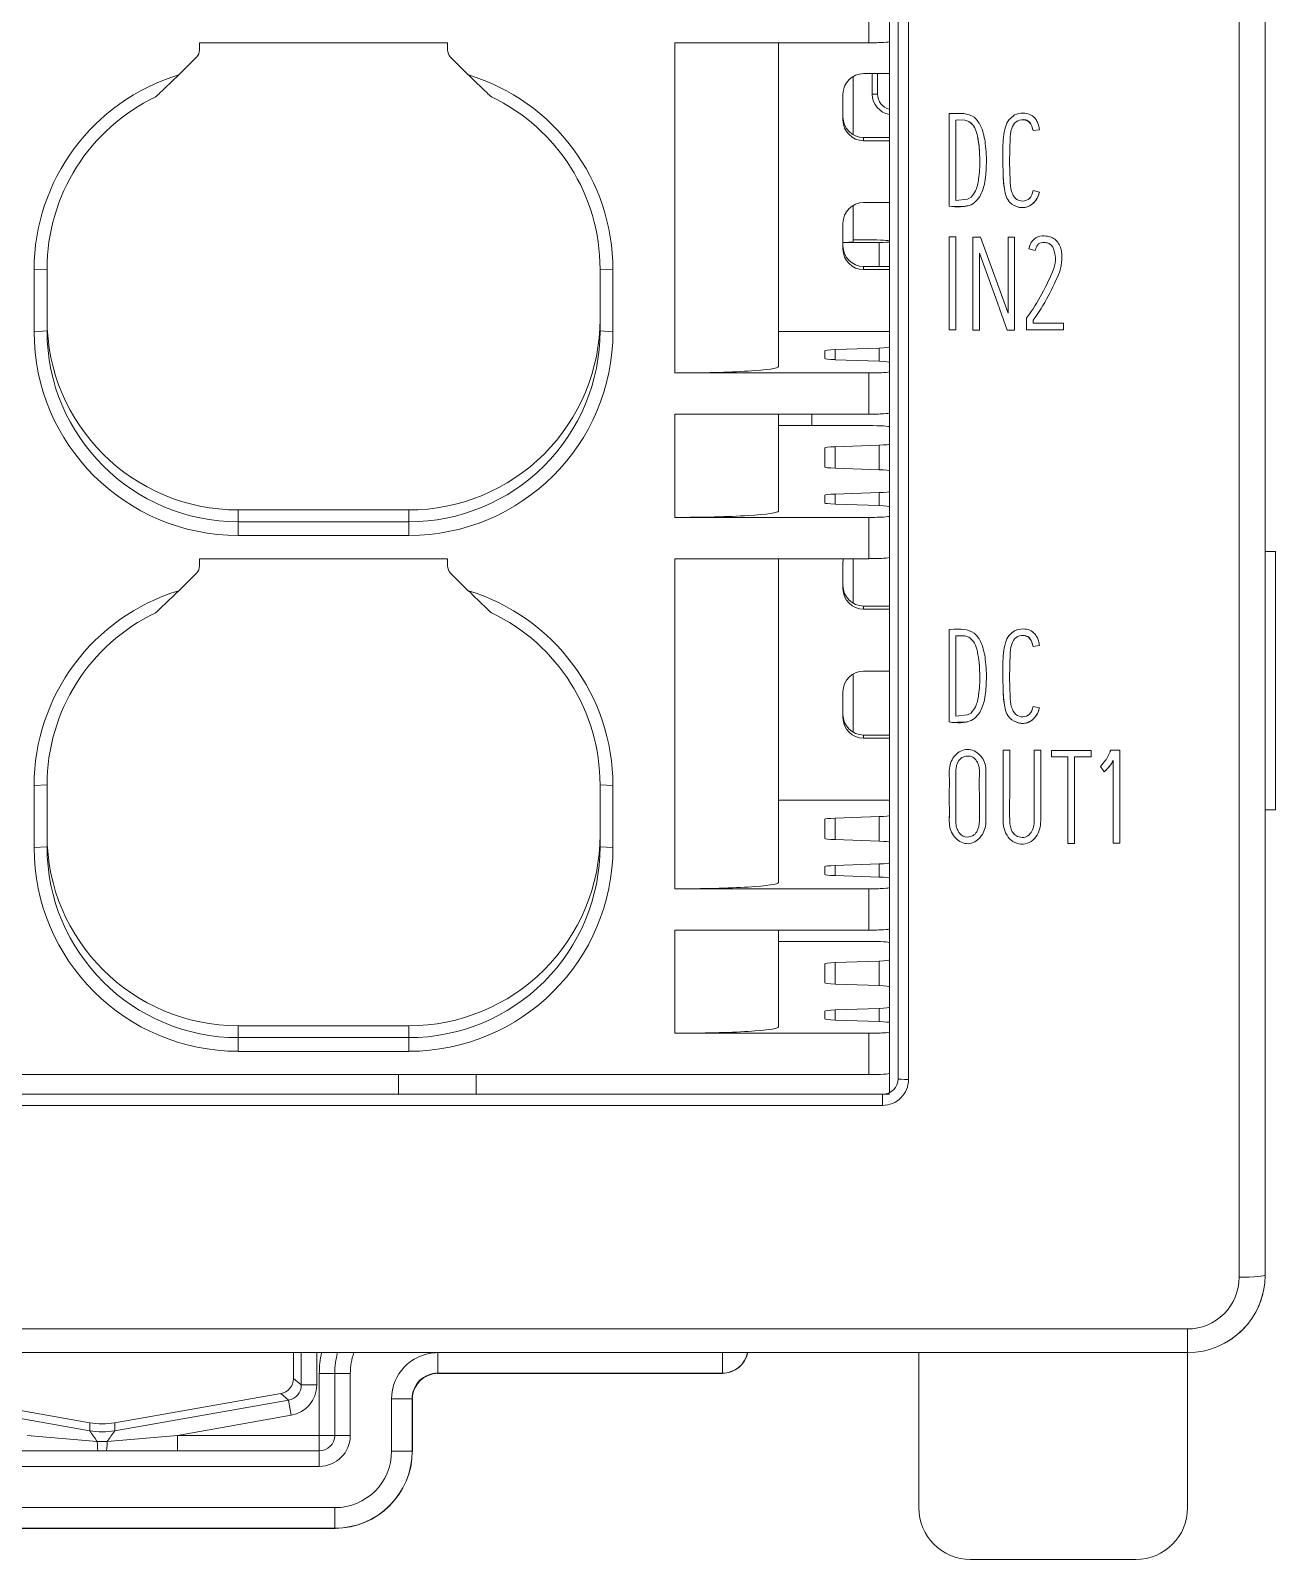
# Model space of a CAD drawing. Header units: millimetres. Extents: x 41350 to 54029, y 25852 to 34717.
# Drawn here: x 47115.51 to 47139.6, y 33660.17 to 33689.75 of the extents above; entities that cross this region are included whole.
import ezdxf

# ---------------------------------------------------------------- set-up
doc = ezdxf.new("R2010")
doc.units = ezdxf.units.MM
doc.set_wipeout_variables(frame=1)
doc.layers.add('SI-ORMAR-Oprema', color=30, linetype='Continuous', lineweight=5)

# ---------------------------------------------------------------- blocks, each defined once
blk = doc.blocks.new('sie_red1200')
at = {"layer": 'SI-ORMAR-Oprema'}
for p, q in [((79817.509, 29291.463), (79817.509, 29296.463)), ((79798.509, 29280.465), (79798.661, 29280.338)), ((79798.661, 29280.338), (79798.958, 29280.338)), ((79799.009, 29279.363), (79799.009, 29280.563)), ((79799.309, 29280.563), (79799.009, 29280.563)), ((79799.309, 29279.363), (79799.309, 29280.563)), ((79799.609, 29280.563), (79799.309, 29280.563)), ((79799.609, 29280.563), (79799.609, 29279.363)), ((79806.809, 29280.566), (79801.304, 29280.566)), ((79801.304, 29280.566), (79801.307, 29280.563)), ((79801.307, 29280.563), (79801.308, 29280.563)), ((79806.809, 29280.563), (79801.308, 29280.563)), ((79806.81, 29280.563), (79806.809, 29280.566)), ((79806.809, 29280.563), (79806.81, 29280.563)), ((79791.203, 29280.045), (79794.567, 29279.451)), ((79794.567, 29279.605), (79791.355, 29280.172)), ((79798.263, 29280.172), (79795.05, 29279.605)), ((79795.05, 29279.451), (79798.414, 29280.045)), ((79798.414, 29280.045), (79798.263, 29280.172)), ((79798.414, 29280.045), (79798.466, 29279.751)), ((79800.407, 29279.06), (79800.407, 29280.068)), ((79800.806, 29280.068), (79800.407, 29280.068)), ((79800.809, 29280.065), (79800.806, 29280.068)), ((79800.806, 29280.068), (79800.806, 29279.06)), ((79800.809, 29280.063), (79800.809, 29280.065)), ((79800.809, 29280.063), (79800.809, 29279.062)), ((79798.466, 29279.751), (79796.264, 29279.363)), ((79794.567, 29279.451), (79794.567, 29279.605)), ((79795.05, 29279.605), (79795.05, 29279.451)), ((79793.354, 29279.363), (79794.712, 29279.245)), ((79794.906, 29279.245), (79796.264, 29279.363)), ((79796.264, 29279.363), (79799.009, 29279.363)), ((79796.264, 29279.063), (79796.264, 29279.363)), ((79799.309, 29279.363), (79799.009, 29279.363)), ((79799.009, 29279.063), (79799.009, 29279.363)), ((79799.609, 29279.363), (79799.309, 29279.363)), ((79790.609, 29279.063), (79799.009, 29279.063)), ((79799.009, 29279.063), (79799.009, 29278.763)), ((79800.806, 29279.06), (79800.407, 29279.06)), ((79800.806, 29279.06), (79800.809, 29279.057)), ((79800.809, 29279.057), (79800.809, 29279.062)), ((79799.009, 29278.763), (79790.609, 29278.763)), ((79790.306, 29277.964), (79799.311, 29277.964)), ((79799.311, 29277.964), (79799.311, 29277.566)), ((79799.311, 29277.566), (79790.306, 29277.566)), ((79799.31, 29277.563), (79790.308, 29277.563)), ((79799.31, 29277.563), (79799.314, 29277.563)), ((79799.314, 29277.563), (79799.311, 29277.566)), ((79811.609, 29276.963), (79814.809, 29276.963))]:
    blk.add_line(p, q, dxfattribs=at)
for centre, radius, start, end in [((79798.367, 29280.335), 0.294, 279.3718, 0.6282), ((79801.299, 29280.072), 0.494, 89.4758, 180.5242), ((79807.53, 29288.366), 15.732, 214.5183, 215.4351), ((79794.809, 29280.841), 1.411, 260.15, 279.85), ((79781.909, 29288.491), 15.95, 324.5712, 325.4754), ((79794.809, 29285.365), 6.121, 269.092, 270.908), ((79799.009, 29279.363), 0.6, 270, 0), ((79799.009, 29279.363), 0.3, 270, 0), ((79799.309, 29279.063), 1.497, 270.0953, 359.9047), ((79811.609, 29277.963), 1, 180, 270), ((79814.809, 29277.963), 1, 270, 0)]:
    blk.add_arc(centre, radius, start, end, dxfattribs=at)
for centre, major_axis, ratio, start_param, end_param in [((79798.206, 29280.469), (-0.233, 0.195), 0.987397, 2.449699, 3.833486), ((79798.354, 29280.345), (-0.465, 0.391), 0.987397, 2.449699, 3.833486), ((79801.309, 29280.062), (0.355, -0.355), 0.996963, 2.359993, 3.923193), ((79794.809, 29280.995), (0, 1.411), 0.992317, 2.968374, 3.314811), ((79794.732, 29279.363), (0, -0.3), 0.075346, 5.116211, 6.283185), ((79794.885, 29279.363), (0, 0.3), 0.075346, 3.141593, 4.308567), ((79799.303, 29279.069), (-0.784, 0.784), 0.992433, 2.359993, 3.923193), ((79799.306, 29279.065), (-1.064, 1.064), 0.996963, 2.359993, 3.923193)]:
    blk.add_ellipse(centre, major_axis=major_axis, ratio=ratio, start_param=start_param, end_param=end_param, dxfattribs=at)
blk.add_wipeout([(79772.309, 29415.963), (79772.309, 29280.971), (79817.309, 29280.971), (79817.301, 29415.963)]).dxf.layer = 'SI-ORMAR-Oprema'
for p, q in [((79816.809, 29282.422), (79816.809, 29414.504)), ((79817.309, 29414.463), (79817.309, 29282.463)), ((79810.209, 29286.263), (79810.209, 29317.863)), ((79810.409, 29317.855), (79810.409, 29286.247)), ((79809.641, 29306.307), (79809.641, 29307.105)), ((79809.641, 29306.307), (79809.641, 29307.105)), ((79810.041, 29306.331), (79810.041, 29307.13)), ((79810.041, 29306.331), (79810.041, 29307.13)), ((79796.691, 29306.307), (79796.691, 29306.17)), ((79801.491, 29306.307), (79796.691, 29306.307)), ((79796.691, 29306.307), (79796.691, 29306.17)), ((79801.491, 29306.307), (79796.691, 29306.307)), ((79801.491, 29306.17), (79801.491, 29306.307)), ((79801.491, 29306.17), (79801.491, 29306.307)), ((79805.891, 29299.919), (79805.891, 29306.307)), ((79805.891, 29306.307), (79809.641, 29306.307)), ((79805.891, 29299.919), (79805.891, 29306.307)), ((79805.891, 29306.307), (79809.641, 29306.307)), ((79807.891, 29300.041), (79807.891, 29306.307)), ((79807.891, 29300.041), (79807.891, 29306.307)), ((79810.041, 29300.124), (79810.041, 29306.331)), ((79796.632, 29306.029), (79796.289, 29305.686)), ((79796.632, 29306.029), (79796.289, 29305.686)), ((79801.892, 29305.686), (79801.549, 29306.029)), ((79801.892, 29305.686), (79801.549, 29306.029)), ((79809.341, 29304.528), (79809.341, 29305.657)), ((79809.341, 29304.528), (79809.341, 29305.657)), ((79809.541, 29305.711), (79810.041, 29305.711)), ((79809.541, 29305.711), (79810.041, 29305.711)), ((79809.709, 29305.313), (79809.709, 29305.711)), ((79809.809, 29305.711), (79809.809, 29305.313)), ((79809.141, 29304.812), (79809.141, 29305.311)), ((79809.141, 29304.812), (79809.141, 29305.311)), ((79809.709, 29305.313), (79809.809, 29305.313)), ((79811.286, 29304.939), (79811.198, 29304.938)), ((79811.198, 29304.938), (79811.198, 29303.148)), ((79811.477, 29304.938), (79811.426, 29304.939)), ((79811.325, 29304.812), (79811.366, 29304.815)), ((79811.325, 29304.812), (79811.366, 29304.815)), ((79811.325, 29304.812), (79811.325, 29304.812)), ((79811.325, 29303.258), (79811.325, 29304.811)), ((79811.366, 29304.815), (79811.501, 29304.81)), ((79811.366, 29304.815), (79811.501, 29304.81)), ((79811.366, 29304.815), (79811.366, 29304.815)), ((79811.501, 29304.81), (79811.576, 29304.786)), ((79811.501, 29304.81), (79811.576, 29304.786)), ((79811.501, 29304.81), (79811.501, 29304.81)), ((79811.576, 29304.786), (79811.576, 29304.786)), ((79812.819, 29304.607), (79812.943, 29304.624)), ((79812.819, 29304.607), (79812.943, 29304.624)), ((79812.819, 29304.607), (79812.819, 29304.607)), ((79812.943, 29304.624), (79812.943, 29304.624)), ((79810.041, 29304.474), (79809.541, 29304.474)), ((79809.541, 29304.413), (79809.541, 29304.474)), ((79810.041, 29304.474), (79809.541, 29304.474)), ((79809.541, 29304.413), (79809.541, 29304.474)), ((79810.041, 29304.413), (79809.541, 29304.413)), ((79810.041, 29304.413), (79809.541, 29304.413)), ((79812.943, 29303.417), (79812.819, 29303.447)), ((79812.943, 29303.417), (79812.943, 29303.417)), ((79809.341, 29302.457), (79809.341, 29303.162)), ((79809.341, 29302.457), (79809.341, 29303.162)), ((79809.541, 29303.215), (79810.041, 29303.215)), ((79809.541, 29303.215), (79810.041, 29303.215)), ((79811.198, 29303.148), (79811.25, 29303.138)), ((79811.198, 29303.148), (79811.198, 29303.148)), ((79811.198, 29303.148), (79811.25, 29303.138)), ((79811.25, 29303.138), (79811.25, 29303.138)), ((79811.55, 29303.283), (79811.325, 29303.258)), ((79811.619, 29303.317), (79811.55, 29303.283)), ((79812.558, 29303.121), (79812.558, 29303.121)), ((79809.141, 29302.317), (79809.141, 29302.816)), ((79809.141, 29302.317), (79809.141, 29302.816)), ((79809.641, 29302.494), (79809.341, 29302.494)), ((79809.641, 29302.494), (79809.341, 29302.494)), ((79811.325, 29302.552), (79811.198, 29302.552)), ((79811.198, 29302.552), (79811.198, 29300.752)), ((79811.325, 29300.752), (79811.325, 29302.552)), ((79811.804, 29302.549), (79811.656, 29302.549)), ((79811.656, 29302.549), (79811.656, 29300.749)), ((79812.335, 29301.075), (79811.804, 29302.549)), ((79812.335, 29302.549), (79812.335, 29301.075)), ((79812.462, 29302.549), (79812.335, 29302.549)), ((79812.462, 29300.749), (79812.462, 29302.549)), ((79809.841, 29302.445), (79809.141, 29302.445)), ((79809.841, 29302.445), (79809.141, 29302.445)), ((79809.841, 29302.445), (79809.841, 29301.979)), ((79809.841, 29302.445), (79809.841, 29301.979)), ((79811.782, 29302.235), (79812.096, 29301.364)), ((79811.782, 29300.749), (79811.782, 29302.235)), ((79811.782, 29302.235), (79812.096, 29301.364)), ((79812.765, 29302.404), (79812.738, 29302.321)), ((79812.738, 29302.321), (79812.738, 29302.321)), ((79812.738, 29302.32), (79812.863, 29302.291)), ((79812.738, 29302.32), (79812.863, 29302.291)), ((79812.863, 29302.291), (79812.863, 29302.291)), ((79793.491, 29301.915), (79793.741, 29301.93)), ((79793.491, 29301.915), (79793.741, 29301.93)), ((79793.491, 29300.717), (79793.491, 29301.915)), ((79793.491, 29300.717), (79793.491, 29301.915)), ((79793.741, 29300.732), (79793.741, 29301.93)), ((79793.741, 29300.732), (79793.741, 29301.93)), ((79804.441, 29301.93), (79804.691, 29301.915)), ((79804.441, 29300.732), (79804.441, 29301.93)), ((79804.441, 29301.93), (79804.691, 29301.915)), ((79804.441, 29300.732), (79804.441, 29301.93)), ((79804.691, 29300.717), (79804.691, 29301.915)), ((79804.691, 29300.717), (79804.691, 29301.915)), ((79810.041, 29301.979), (79809.541, 29301.979)), ((79809.541, 29301.918), (79809.541, 29301.979)), ((79810.041, 29301.979), (79809.541, 29301.979)), ((79809.541, 29301.918), (79809.541, 29301.979)), ((79810.041, 29301.918), (79809.541, 29301.918)), ((79810.041, 29301.918), (79809.541, 29301.918)), ((79812.096, 29301.364), (79812.317, 29300.749)), ((79812.096, 29301.364), (79812.096, 29301.364)), ((79812.096, 29301.364), (79812.317, 29300.749)), ((79793.491, 29300.717), (79793.741, 29300.732)), ((79793.491, 29300.717), (79793.741, 29300.732)), ((79804.441, 29300.732), (79804.691, 29300.717)), ((79804.441, 29300.732), (79804.691, 29300.717)), ((79807.891, 29300.72), (79810.041, 29300.72)), ((79807.891, 29300.72), (79810.041, 29300.72)), ((79811.198, 29300.752), (79811.325, 29300.752)), ((79811.198, 29300.752), (79811.325, 29300.752)), ((79811.198, 29300.752), (79811.198, 29300.752)), ((79811.325, 29300.752), (79811.325, 29300.752)), ((79811.656, 29300.749), (79811.782, 29300.749)), ((79811.656, 29300.749), (79811.782, 29300.749)), ((79811.656, 29300.749), (79811.656, 29300.749)), ((79811.782, 29300.749), (79811.782, 29300.749)), ((79812.317, 29300.749), (79812.462, 29300.749)), ((79812.317, 29300.749), (79812.462, 29300.749)), ((79812.317, 29300.749), (79812.317, 29300.749)), ((79812.462, 29300.749), (79812.462, 29300.749)), ((79812.704, 29300.996), (79812.694, 29300.978)), ((79812.694, 29300.978), (79812.694, 29300.755)), ((79812.694, 29300.755), (79813.408, 29300.755)), ((79812.694, 29300.754), (79812.694, 29300.755)), ((79812.694, 29300.754), (79813.408, 29300.754)), ((79812.821, 29300.881), (79812.821, 29300.939)), ((79813.408, 29300.881), (79812.821, 29300.881)), ((79813.408, 29300.755), (79813.408, 29300.881)), ((79813.408, 29300.754), (79813.408, 29300.755)), ((79808.791, 29300.197), (79808.791, 29300.349)), ((79808.791, 29300.197), (79808.791, 29300.349)), ((79808.991, 29300.37), (79809.841, 29300.4)), ((79808.991, 29300.37), (79809.841, 29300.4)), ((79808.991, 29300.175), (79808.991, 29300.37)), ((79808.991, 29300.175), (79808.991, 29300.37)), ((79809.841, 29300.145), (79808.991, 29300.175)), ((79809.841, 29300.145), (79808.991, 29300.175)), ((79809.841, 29300.145), (79809.841, 29300.4)), ((79809.841, 29300.145), (79809.841, 29300.4)), ((79805.891, 29299.919), (79809.641, 29299.919)), ((79805.891, 29299.919), (79809.641, 29299.919)), ((79809.641, 29299.12), (79809.641, 29299.919)), ((79809.641, 29299.12), (79809.641, 29299.919)), ((79810.041, 29299.943), (79810.041, 29300.124)), ((79810.041, 29299.943), (79810.041, 29300.124)), ((79810.041, 29299.145), (79810.041, 29299.943)), ((79810.041, 29299.145), (79810.041, 29299.943)), ((79805.891, 29299.12), (79805.891, 29297.124)), ((79805.891, 29299.12), (79809.641, 29299.12)), ((79805.891, 29299.12), (79805.891, 29297.124)), ((79805.891, 29299.12), (79809.641, 29299.12)), ((79807.891, 29297.246), (79807.891, 29299.12)), ((79807.891, 29297.246), (79807.891, 29299.12)), ((79808.541, 29299.12), (79808.541, 29298.9)), ((79810.041, 29297.33), (79810.041, 29299.145)), ((79809.641, 29298.9), (79807.891, 29298.9)), ((79809.641, 29298.9), (79807.891, 29298.9)), ((79808.791, 29298.098), (79808.791, 29298.47)), ((79808.791, 29298.098), (79808.791, 29298.47)), ((79808.991, 29298.491), (79809.841, 29298.521)), ((79808.991, 29298.491), (79809.841, 29298.521)), ((79808.991, 29298.077), (79808.991, 29298.491)), ((79808.991, 29298.077), (79808.991, 29298.491)), ((79809.841, 29298.047), (79809.841, 29298.521)), ((79809.841, 29298.047), (79809.841, 29298.521)), ((79809.841, 29298.047), (79808.991, 29298.077)), ((79809.841, 29298.047), (79808.991, 29298.077)), ((79808.791, 29297.402), (79808.791, 29297.554)), ((79808.791, 29297.402), (79808.791, 29297.554)), ((79808.991, 29297.575), (79809.841, 29297.605)), ((79808.991, 29297.575), (79809.841, 29297.605)), ((79808.991, 29297.381), (79808.991, 29297.575)), ((79808.991, 29297.381), (79808.991, 29297.575)), ((79809.841, 29297.351), (79809.841, 29297.605)), ((79809.841, 29297.351), (79809.841, 29297.605)), ((79800.741, 29297.268), (79797.441, 29297.268)), ((79797.441, 29297.268), (79797.441, 29297.039)), ((79800.741, 29297.268), (79797.441, 29297.268)), ((79797.441, 29297.268), (79797.441, 29297.039)), ((79800.741, 29297.268), (79800.741, 29297.039)), ((79800.741, 29297.268), (79800.741, 29297.039)), ((79809.841, 29297.351), (79808.991, 29297.381)), ((79809.841, 29297.351), (79808.991, 29297.381)), ((79810.041, 29297.148), (79810.041, 29297.33)), ((79810.041, 29297.148), (79810.041, 29297.33)), ((79797.441, 29297.039), (79797.441, 29296.774)), ((79800.741, 29297.039), (79797.441, 29297.039)), ((79797.441, 29297.039), (79797.441, 29296.774)), ((79800.741, 29297.039), (79797.441, 29297.039)), ((79800.741, 29297.039), (79800.741, 29296.774)), ((79800.741, 29297.039), (79800.741, 29296.774)), ((79805.891, 29297.124), (79809.641, 29297.124)), ((79805.891, 29297.124), (79809.641, 29297.124)), ((79809.641, 29296.325), (79809.641, 29297.124)), ((79809.641, 29296.325), (79809.641, 29297.124)), ((79810.041, 29296.35), (79810.041, 29297.148)), ((79810.041, 29296.35), (79810.041, 29297.148)), ((79800.741, 29296.774), (79797.441, 29296.774)), ((79800.741, 29296.774), (79797.441, 29296.774)), ((79796.691, 29296.325), (79796.691, 29296.188)), ((79801.491, 29296.325), (79796.691, 29296.325)), ((79796.691, 29296.325), (79796.691, 29296.188)), ((79801.491, 29296.325), (79796.691, 29296.325)), ((79801.491, 29296.188), (79801.491, 29296.325)), ((79801.491, 29296.188), (79801.491, 29296.325)), ((79805.891, 29289.937), (79805.891, 29296.325)), ((79805.891, 29296.325), (79809.641, 29296.325)), ((79805.891, 29289.937), (79805.891, 29296.325)), ((79805.891, 29296.325), (79809.641, 29296.325)), ((79807.891, 29290.059), (79807.891, 29296.325)), ((79807.891, 29290.059), (79807.891, 29296.325)), ((79809.341, 29295.462), (79809.341, 29296.325)), ((79809.341, 29295.462), (79809.341, 29296.325)), ((79810.041, 29290.143), (79810.041, 29296.35)), ((79817.509, 29296.463), (79817.309, 29296.463)), ((79796.632, 29296.047), (79796.289, 29295.705)), ((79796.632, 29296.047), (79796.289, 29295.705)), ((79801.892, 29295.705), (79801.549, 29296.047)), ((79801.892, 29295.705), (79801.549, 29296.047)), ((79809.141, 29295.747), (79809.141, 29296.246)), ((79809.141, 29295.747), (79809.141, 29296.246)), ((79810.041, 29295.408), (79809.541, 29295.408)), ((79809.541, 29295.347), (79809.541, 29295.408)), ((79810.041, 29295.408), (79809.541, 29295.408)), ((79809.541, 29295.347), (79809.541, 29295.408)), ((79810.041, 29295.347), (79809.541, 29295.347)), ((79810.041, 29295.347), (79809.541, 29295.347)), ((79811.286, 29294.959), (79811.198, 29294.958)), ((79811.198, 29294.958), (79811.198, 29293.168)), ((79811.325, 29294.832), (79811.366, 29294.835)), ((79811.325, 29294.832), (79811.366, 29294.835)), ((79811.325, 29294.832), (79811.325, 29294.832)), ((79811.325, 29293.277), (79811.325, 29294.831)), ((79811.366, 29294.835), (79811.501, 29294.83)), ((79811.366, 29294.835), (79811.501, 29294.83)), ((79811.366, 29294.835), (79811.366, 29294.835)), ((79811.477, 29294.958), (79811.426, 29294.959)), ((79811.501, 29294.83), (79811.576, 29294.806)), ((79811.501, 29294.83), (79811.576, 29294.806)), ((79811.501, 29294.83), (79811.501, 29294.83)), ((79811.576, 29294.806), (79811.576, 29294.806)), ((79812.819, 29294.627), (79812.943, 29294.644)), ((79812.819, 29294.627), (79812.943, 29294.644)), ((79812.819, 29294.627), (79812.819, 29294.627)), ((79812.943, 29294.644), (79812.943, 29294.644)), ((79809.341, 29292.967), (79809.341, 29294.096)), ((79809.341, 29292.967), (79809.341, 29294.096)), ((79809.541, 29294.15), (79810.041, 29294.15)), ((79809.541, 29294.15), (79810.041, 29294.15)), ((79809.141, 29293.251), (79809.141, 29293.75)), ((79809.141, 29293.251), (79809.141, 29293.75)), ((79811.619, 29293.337), (79811.55, 29293.303)), ((79812.943, 29293.437), (79812.819, 29293.467)), ((79812.943, 29293.437), (79812.943, 29293.437)), ((79811.198, 29293.168), (79811.25, 29293.158)), ((79811.198, 29293.168), (79811.198, 29293.168)), ((79811.198, 29293.168), (79811.25, 29293.158)), ((79811.25, 29293.158), (79811.25, 29293.158)), ((79811.55, 29293.303), (79811.325, 29293.277)), ((79812.558, 29293.141), (79812.558, 29293.141)), ((79810.041, 29292.913), (79809.541, 29292.913)), ((79809.541, 29292.852), (79809.541, 29292.913)), ((79810.041, 29292.913), (79809.541, 29292.913)), ((79809.541, 29292.852), (79809.541, 29292.913)), ((79810.041, 29292.852), (79809.541, 29292.852)), ((79810.041, 29292.852), (79809.541, 29292.852)), ((79812.368, 29292.621), (79812.241, 29292.621)), ((79812.241, 29292.621), (79812.241, 29292.621)), ((79812.968, 29292.621), (79812.841, 29292.621)), ((79812.968, 29291.254), (79812.968, 29292.621)), ((79813.944, 29292.616), (79813.179, 29292.616)), ((79813.179, 29292.616), (79813.179, 29292.489)), ((79813.179, 29292.489), (79813.493, 29292.489)), ((79813.179, 29292.489), (79813.493, 29292.489)), ((79813.179, 29292.489), (79813.179, 29292.489)), ((79813.493, 29292.489), (79813.493, 29290.816)), ((79813.62, 29292.489), (79813.944, 29292.489)), ((79813.62, 29290.816), (79813.62, 29292.489)), ((79813.62, 29292.489), (79813.944, 29292.489)), ((79813.944, 29292.489), (79813.944, 29292.616)), ((79813.944, 29292.489), (79813.944, 29292.489)), ((79814.275, 29292.511), (79814.231, 29292.431)), ((79814.308, 29292.586), (79814.275, 29292.511)), ((79814.325, 29292.623), (79814.307, 29292.586)), ((79814.496, 29292.623), (79814.325, 29292.623)), ((79814.496, 29290.821), (79814.496, 29292.623)), ((79814.23, 29292.432), (79814.125, 29292.307)), ((79814.125, 29292.307), (79814.198, 29292.202)), ((79814.125, 29292.307), (79814.198, 29292.202)), ((79814.125, 29292.307), (79814.125, 29292.307)), ((79814.198, 29292.202), (79814.198, 29292.202)), ((79814.369, 29292.422), (79814.369, 29290.821)), ((79793.491, 29291.934), (79793.741, 29291.949)), ((79793.491, 29291.934), (79793.741, 29291.949)), ((79793.491, 29290.736), (79793.491, 29291.934)), ((79793.491, 29290.736), (79793.491, 29291.934)), ((79793.741, 29290.751), (79793.741, 29291.949)), ((79793.741, 29290.751), (79793.741, 29291.949)), ((79804.441, 29291.949), (79804.691, 29291.934)), ((79804.441, 29290.751), (79804.441, 29291.949)), ((79804.441, 29291.949), (79804.691, 29291.934)), ((79804.441, 29290.751), (79804.441, 29291.949)), ((79804.691, 29290.736), (79804.691, 29291.934)), ((79804.691, 29290.736), (79804.691, 29291.934)), ((79807.891, 29291.654), (79810.041, 29291.654)), ((79807.891, 29291.654), (79810.041, 29291.654)), ((79808.791, 29290.911), (79808.791, 29291.283)), ((79808.791, 29290.911), (79808.791, 29291.283)), ((79808.991, 29291.304), (79809.841, 29291.334)), ((79808.991, 29291.304), (79809.841, 29291.334)), ((79808.991, 29290.89), (79808.991, 29291.304)), ((79808.991, 29290.89), (79808.991, 29291.304)), ((79809.841, 29290.86), (79809.841, 29291.334)), ((79809.841, 29290.86), (79809.841, 29291.334)), ((79811.198, 29291.338), (79811.198, 29291.338)), ((79811.908, 29291.279), (79811.908, 29291.279)), ((79812.968, 29291.254), (79812.968, 29291.254)), ((79817.509, 29291.463), (79817.309, 29291.463)), ((79793.491, 29290.736), (79793.741, 29290.751)), ((79793.491, 29290.736), (79793.741, 29290.751)), ((79804.441, 29290.751), (79804.691, 29290.736)), ((79804.441, 29290.751), (79804.691, 29290.736)), ((79809.841, 29290.86), (79808.991, 29290.89)), ((79809.841, 29290.86), (79808.991, 29290.89)), ((79813.493, 29290.816), (79813.62, 29290.816)), ((79813.493, 29290.816), (79813.62, 29290.816)), ((79813.493, 29290.816), (79813.493, 29290.816)), ((79813.62, 29290.816), (79813.62, 29290.816)), ((79814.369, 29290.821), (79814.496, 29290.821)), ((79814.369, 29290.821), (79814.496, 29290.821)), ((79814.369, 29290.821), (79814.369, 29290.821)), ((79814.496, 29290.821), (79814.496, 29290.821)), ((79808.791, 29290.215), (79808.791, 29290.368)), ((79808.791, 29290.215), (79808.791, 29290.368)), ((79808.991, 29290.389), (79809.841, 29290.419)), ((79808.991, 29290.389), (79809.841, 29290.419)), ((79808.991, 29290.194), (79808.991, 29290.389)), ((79808.991, 29290.194), (79808.991, 29290.389)), ((79809.841, 29290.164), (79809.841, 29290.419)), ((79809.841, 29290.164), (79809.841, 29290.419)), ((79809.841, 29290.164), (79808.991, 29290.194)), ((79809.841, 29290.164), (79808.991, 29290.194)), ((79810.041, 29289.962), (79810.041, 29290.143)), ((79810.041, 29289.962), (79810.041, 29290.143)), ((79805.891, 29289.937), (79809.641, 29289.937)), ((79805.891, 29289.937), (79809.641, 29289.937)), ((79809.641, 29289.139), (79809.641, 29289.937)), ((79809.641, 29289.139), (79809.641, 29289.937)), ((79810.041, 29289.163), (79810.041, 29289.962)), ((79810.041, 29289.163), (79810.041, 29289.962)), ((79805.891, 29289.139), (79805.891, 29287.142)), ((79805.891, 29289.139), (79809.641, 29289.139)), ((79805.891, 29289.139), (79805.891, 29287.142)), ((79805.891, 29289.139), (79809.641, 29289.139)), ((79807.891, 29287.265), (79807.891, 29289.139)), ((79807.891, 29287.265), (79807.891, 29289.139)), ((79809.641, 29288.919), (79807.891, 29288.919)), ((79809.641, 29288.919), (79807.891, 29288.919)), ((79810.041, 29287.348), (79810.041, 29289.163)), ((79810.041, 29289.163), (79810.041, 29289.163)), ((79808.791, 29288.116), (79808.791, 29288.488)), ((79808.791, 29288.116), (79808.791, 29288.488)), ((79808.991, 29288.51), (79809.841, 29288.54)), ((79808.991, 29288.51), (79809.841, 29288.54)), ((79808.991, 29288.095), (79808.991, 29288.51)), ((79808.991, 29288.095), (79808.991, 29288.51)), ((79809.841, 29288.065), (79809.841, 29288.54)), ((79809.841, 29288.065), (79809.841, 29288.54)), ((79809.841, 29288.065), (79808.991, 29288.095)), ((79809.841, 29288.065), (79808.991, 29288.095)), ((79808.791, 29287.42), (79808.791, 29287.573)), ((79808.791, 29287.42), (79808.791, 29287.573)), ((79808.991, 29287.594), (79809.841, 29287.624)), ((79808.991, 29287.594), (79809.841, 29287.624)), ((79808.991, 29287.399), (79808.991, 29287.594)), ((79808.991, 29287.399), (79808.991, 29287.594)), ((79809.841, 29287.369), (79809.841, 29287.624)), ((79809.841, 29287.369), (79809.841, 29287.624)), ((79800.741, 29287.287), (79797.441, 29287.287)), ((79797.441, 29287.287), (79797.441, 29287.058)), ((79800.741, 29287.287), (79797.441, 29287.287)), ((79797.441, 29287.287), (79797.441, 29287.058)), ((79800.741, 29287.287), (79800.741, 29287.058)), ((79800.741, 29287.287), (79800.741, 29287.058)), ((79805.891, 29287.142), (79809.641, 29287.142)), ((79805.891, 29287.142), (79809.641, 29287.142)), ((79809.841, 29287.369), (79808.991, 29287.399)), ((79809.841, 29287.369), (79808.991, 29287.399)), ((79809.641, 29286.344), (79809.641, 29287.142)), ((79809.641, 29286.344), (79809.641, 29287.142)), ((79810.041, 29287.167), (79810.041, 29287.348)), ((79810.041, 29287.167), (79810.041, 29287.348)), ((79810.041, 29286.368), (79810.041, 29287.167)), ((79810.041, 29286.368), (79810.041, 29287.167)), ((79797.441, 29287.058), (79797.441, 29286.793)), ((79800.741, 29287.058), (79797.441, 29287.058)), ((79797.441, 29287.058), (79797.441, 29286.793)), ((79800.741, 29287.058), (79797.441, 29287.058)), ((79800.741, 29287.058), (79800.741, 29286.793)), ((79800.741, 29287.058), (79800.741, 29286.793)), ((79800.741, 29286.793), (79797.441, 29286.793)), ((79800.741, 29286.793), (79797.441, 29286.793)), ((79809.641, 29286.344), (79782.441, 29286.344)), ((79809.641, 29286.344), (79782.441, 29286.344)), ((79800.541, 29286.344), (79800.541, 29285.963)), ((79802.041, 29286.344), (79802.041, 29285.963)), ((79810.041, 29285.999), (79810.041, 29286.368)), ((79781.309, 29285.963), (79809.909, 29285.963)), ((79809.909, 29285.747), (79809.909, 29285.963)), ((79809.909, 29285.963), (79810.041, 29285.963)), ((79809.909, 29285.747), (79781.309, 29285.747)), ((79773.809, 29281.421), (79815.809, 29281.421)), ((79815.809, 29281.421), (79815.809, 29280.963)), ((79815.809, 29280.963), (79773.809, 29280.963)), ((79798.509, 29280.963), (79798.509, 29280.465)), ((79798.661, 29280.338), (79798.661, 29280.963)), ((79798.958, 29280.963), (79798.958, 29280.338)), ((79801.304, 29280.566), (79801.304, 29280.964)), ((79806.809, 29280.566), (79806.809, 29280.964)), ((79810.609, 29280.963), (79810.609, 29277.963)), ((79815.809, 29277.963), (79815.809, 29280.963))]:
    blk.add_line(p, q, dxfattribs=at)
for centre, radius, start, end in [((79866.634, 29232.213), 101.719, 133.75368, 134.03345), ((79866.634, 29232.213), 101.719, 133.75368, 134.03345), ((79731.548, 29232.213), 101.719, 45.96655, 46.24632), ((79731.548, 29232.213), 101.719, 45.96655, 46.24632), ((79794.484, 29306.839), 2.082, 310.7256, 314.0314), ((79794.484, 29306.839), 2.082, 310.7256, 314.0314), ((79803.697, 29306.839), 2.082, 225.9686, 229.2744), ((79803.697, 29306.839), 2.082, 225.9686, 229.2744), ((79810.109, 29305.313), 0.4, 180, 260.2122), ((79810.109, 29305.313), 0.3, 180, 256.8991), ((79811.356, 29303.313), 1.628, 87.5417, 92.4583), ((79812.625, 29304.552), 0.393, 89.673, 114.3604), ((79813.014, 29302.302), 0.269, 85.1106, 157.6742), ((79812.701, 29302.124), 0.55, 340.4022, 24.4625), ((79809.397, 29303.414), 4.096, 323.824, 338.9089), ((79809.283, 29303.47), 4.35, 324.4132, 338.872), ((79866.634, 29222.232), 101.719, 133.75368, 134.03345), ((79866.634, 29222.232), 101.719, 133.75368, 134.03345), ((79731.548, 29222.232), 101.719, 45.96655, 46.24632), ((79731.548, 29222.232), 101.719, 45.96655, 46.24632), ((79794.484, 29296.857), 2.082, 310.7256, 314.0314), ((79794.484, 29296.857), 2.082, 310.7256, 314.0314), ((79803.697, 29296.857), 2.082, 225.9686, 229.2744), ((79803.697, 29296.857), 2.082, 225.9686, 229.2744), ((79811.356, 29293.333), 1.628, 87.5417, 92.4583), ((79812.625, 29294.572), 0.393, 89.6733, 114.3602), ((79813.775, 29292.71), 0.661, 309.7508, 334.0786), ((79813.766, 29292.717), 0.671, 309.948, 333.8814), ((79811.55, 29291.13), 0.192, 218.6679, 270.533), ((79812.617, 29291.153), 0.225, 219.65, 244.4478), ((79809.909, 29286.263), 0.3, 270, 0), ((79809.909, 29286.247), 0.5, 270.0069, 0.0074), ((79815.809, 29282.463), 1.5, 270, 0), ((79815.808, 29282.421), 1, 270.0173, 0.0185), ((79815.809, 29282.463), 1.5, 334.0528, 345.646), ((79815.809, 29282.463), 1.5, 300.6998, 305.7744), ((79815.809, 29282.463), 1.5, 311.9096, 319.1703), ((79800.809, 29280.563), 1.8, 167.1604, 180), ((79800.809, 29280.563), 1.5, 164.534, 180), ((79800.809, 29280.563), 1.2, 160.5288, 180), ((79806.807, 29281.067), 0.501, 270.1662, 347.7846), ((79806.809, 29281.063), 0.5, 270.1003, 348.4701)]:
    blk.add_arc(centre, radius, start, end, dxfattribs=at)
for centre, major_axis, ratio, start_param, end_param in [((79796.491, 29306.17), (0.2, 0), 0.998135, 5.497787, 6.283185), ((79796.491, 29306.17), (0.2, 0), 0.998135, 5.497787, 6.283185), ((79801.691, 29306.17), (0.2, 0), 0.998135, 3.141593, 3.926991), ((79801.691, 29306.17), (0.2, 0), 0.998135, 3.141593, 3.926991), ((79809.641, 29306.331), (-0.4, 0), 0.061048, 1.570796, 3.141593), ((79809.641, 29306.331), (-0.4, 0), 0.061048, 1.570796, 3.141593), ((79797.441, 29301.915), (-3.95, 0), 0.998135, 5.008229, 6.283185), ((79797.441, 29301.915), (-3.95, 0), 0.998135, 5.008229, 6.283185), ((79800.741, 29301.915), (-3.95, 0), 0.998135, 3.141593, 4.416549), ((79800.741, 29301.915), (-3.95, 0), 0.998135, 3.141593, 4.416549), ((79809.541, 29305.311), (-0.4, 0), 0.998135, 4.712389, 6.283185), ((79809.541, 29305.311), (-0.4, 0), 0.998135, 4.712389, 6.283185), ((79797.441, 29301.93), (3.7, 0), 0.998135, 2.017456, 3.141593), ((79797.441, 29301.93), (3.7, 0), 0.998135, 2.017456, 3.141593), ((79800.741, 29301.93), (3.7, 0), 0.998135, 0, 1.124137), ((79800.741, 29301.93), (3.7, 0), 0.998135, 0, 1.124137), ((79809.541, 29304.873), (0.4, 0), 0.998135, 3.141593, 4.712389), ((79809.541, 29304.873), (0.4, 0), 0.998135, 3.141593, 4.712389), ((79809.541, 29304.812), (0.4, 0), 0.998135, 3.141593, 4.712389), ((79809.541, 29304.812), (0.4, 0), 0.998135, 3.141593, 4.712389), ((79809.541, 29302.816), (-0.4, 0), 0.998135, 4.712389, 6.283185), ((79809.541, 29302.816), (-0.4, 0), 0.998135, 4.712389, 6.283185), ((79809.641, 29302.469), (0.4, 0), 0.061048, 0, 1.570796), ((79809.641, 29302.469), (0.4, 0), 0.061048, 0, 1.570796), ((79809.141, 29302.457), (-0.2, 0), 0.061048, 1.570796, 3.141593), ((79809.141, 29302.457), (-0.2, 0), 0.061048, 1.570796, 3.141593), ((79809.541, 29302.378), (0.4, 0), 0.998135, 3.141593, 4.712389), ((79809.541, 29302.378), (0.4, 0), 0.998135, 3.141593, 4.712389), ((79809.541, 29302.317), (0.4, 0), 0.998135, 3.141593, 4.712389), ((79809.541, 29302.317), (0.4, 0), 0.998135, 3.141593, 4.712389), ((79809.841, 29302.457), (0.2, 0), 0.061048, 4.712389, 6.283185), ((79809.841, 29302.457), (0.2, 0), 0.061048, 4.712389, 6.283185), ((79797.441, 29300.717), (3.95, 0), 0.998135, 3.141593, 4.712389), ((79797.441, 29300.717), (3.95, 0), 0.998135, 3.141593, 4.712389), ((79797.441, 29300.961), (3.7, 0), 0.998135, 3.141593, 4.712389), ((79797.441, 29300.961), (3.7, 0), 0.998135, 3.141593, 4.712389), ((79797.441, 29300.732), (-3.7, 0), 0.998135, 0, 1.570796), ((79797.441, 29300.732), (-3.7, 0), 0.998135, 0, 1.570796), ((79800.741, 29300.961), (-3.7, 0), 0.998135, 1.570796, 3.141593), ((79800.741, 29300.961), (-3.7, 0), 0.998135, 1.570796, 3.141593), ((79800.741, 29300.732), (-3.7, 0), 0.998135, 1.570796, 3.141593), ((79800.741, 29300.732), (-3.7, 0), 0.998135, 1.570796, 3.141593), ((79800.741, 29300.717), (3.95, 0), 0.998135, 4.712389, 6.283185), ((79800.741, 29300.717), (3.95, 0), 0.998135, 4.712389, 6.283185), ((79809.641, 29300.421), (-0.4, 0), 0.061048, 2.094395, 3.141593), ((79809.641, 29300.421), (-0.4, 0), 0.061048, 2.094395, 3.141593), ((79809.191, 29300.349), (-0.4, 0), 0.061048, 5.235988, 6.283185), ((79809.191, 29300.349), (-0.4, 0), 0.061048, 5.235988, 6.283185), ((79809.191, 29300.197), (0.4, 0), 0.061048, 3.141593, 4.18879), ((79809.191, 29300.197), (0.4, 0), 0.061048, 3.141593, 4.18879), ((79809.641, 29300.124), (0.4, 0), 0.061048, 0, 1.047198), ((79809.641, 29300.124), (0.4, 0), 0.061048, 0, 1.047198), ((79805.891, 29300.041), (-2, 0), 0.061048, 1.570796, 3.141593), ((79805.891, 29300.041), (-2, 0), 0.061048, 1.570796, 3.141593), ((79809.641, 29299.943), (-0.4, 0), 0.061048, 1.570796, 3.141593), ((79809.641, 29299.943), (-0.4, 0), 0.061048, 1.570796, 3.141593), ((79809.641, 29299.145), (-0.4, 0), 0.061048, 1.570796, 3.141593), ((79809.641, 29299.145), (-0.4, 0), 0.061048, 1.570796, 3.141593), ((79809.641, 29298.876), (0.4, 0), 0.061048, 0, 1.570796), ((79809.641, 29298.876), (0.4, 0), 0.061048, 0, 1.570796), ((79809.191, 29298.47), (-0.4, 0), 0.061048, 5.235988, 6.283185), ((79809.191, 29298.47), (-0.4, 0), 0.061048, 5.235988, 6.283185), ((79809.641, 29298.542), (-0.4, 0), 0.061048, 2.094395, 3.141593), ((79809.641, 29298.542), (-0.4, 0), 0.061048, 2.094395, 3.141593), ((79809.191, 29298.098), (0.4, 0), 0.061048, 3.141593, 4.18879), ((79809.191, 29298.098), (0.4, 0), 0.061048, 3.141593, 4.18879), ((79809.641, 29298.025), (0.4, 0), 0.061048, 0, 1.047198), ((79809.641, 29298.025), (0.4, 0), 0.061048, 0, 1.047198), ((79809.191, 29297.554), (-0.4, 0), 0.061048, 5.235988, 6.283185), ((79809.191, 29297.554), (-0.4, 0), 0.061048, 5.235988, 6.283185), ((79809.641, 29297.626), (-0.4, 0), 0.061048, 2.094395, 3.141593), ((79809.641, 29297.626), (-0.4, 0), 0.061048, 2.094395, 3.141593), ((79805.891, 29297.246), (-2, 0), 0.061048, 1.570796, 3.141593), ((79805.891, 29297.246), (-2, 0), 0.061048, 1.570796, 3.141593), ((79809.191, 29297.402), (0.4, 0), 0.061048, 3.141593, 4.18879), ((79809.191, 29297.402), (0.4, 0), 0.061048, 3.141593, 4.18879), ((79809.641, 29297.33), (0.4, 0), 0.061048, 0, 1.047198), ((79809.641, 29297.33), (0.4, 0), 0.061048, 0, 1.047198), ((79809.641, 29297.148), (-0.4, 0), 0.061048, 1.570796, 3.141593), ((79809.641, 29297.148), (-0.4, 0), 0.061048, 1.570796, 3.141593), ((79809.541, 29296.246), (-0.4, 0), 0.998135, 6.082385, 6.283185), ((79809.541, 29296.246), (-0.4, 0), 0.998135, 6.082385, 6.283185), ((79809.641, 29296.35), (-0.4, 0), 0.061048, 1.570796, 3.141593), ((79809.641, 29296.35), (-0.4, 0), 0.061048, 1.570796, 3.141593), ((79796.491, 29296.188), (0.2, 0), 0.998135, 5.497787, 6.283185), ((79796.491, 29296.188), (0.2, 0), 0.998135, 5.497787, 6.283185), ((79801.691, 29296.188), (0.2, 0), 0.998135, 3.141593, 3.926991), ((79801.691, 29296.188), (0.2, 0), 0.998135, 3.141593, 3.926991), ((79797.441, 29291.934), (-3.95, 0), 0.998135, 5.008229, 6.283185), ((79797.441, 29291.934), (-3.95, 0), 0.998135, 5.008229, 6.283185), ((79800.741, 29291.934), (-3.95, 0), 0.998135, 3.141593, 4.416549), ((79800.741, 29291.934), (-3.95, 0), 0.998135, 3.141593, 4.416549), ((79809.541, 29295.808), (0.4, 0), 0.998135, 3.141593, 4.712389), ((79809.541, 29295.808), (0.4, 0), 0.998135, 3.141593, 4.712389), ((79809.541, 29295.747), (0.4, 0), 0.998135, 3.141593, 4.712389), ((79809.541, 29295.747), (0.4, 0), 0.998135, 3.141593, 4.712389), ((79797.441, 29291.949), (3.7, 0), 0.998135, 2.017456, 3.141593), ((79797.441, 29291.949), (3.7, 0), 0.998135, 2.017456, 3.141593), ((79800.741, 29291.949), (3.7, 0), 0.998135, 0, 1.124137), ((79800.741, 29291.949), (3.7, 0), 0.998135, 0, 1.124137), ((79809.541, 29293.75), (-0.4, 0), 0.998135, 4.712389, 6.283185), ((79809.541, 29293.75), (-0.4, 0), 0.998135, 4.712389, 6.283185), ((79809.541, 29293.312), (0.4, 0), 0.998135, 3.141593, 4.712389), ((79809.541, 29293.312), (0.4, 0), 0.998135, 3.141593, 4.712389), ((79809.541, 29293.251), (0.4, 0), 0.998135, 3.141593, 4.712389), ((79809.541, 29293.251), (0.4, 0), 0.998135, 3.141593, 4.712389), ((79808.091, 29291.653), (-0.2, 0), 0.061048, 6.155368, 6.283185), ((79808.091, 29291.653), (-0.2, 0), 0.061048, 6.155368, 6.283185), ((79809.191, 29291.283), (-0.4, 0), 0.061048, 5.235988, 6.283185), ((79809.191, 29291.283), (-0.4, 0), 0.061048, 5.235988, 6.283185), ((79809.641, 29291.355), (-0.4, 0), 0.061048, 2.094395, 3.141593), ((79809.641, 29291.355), (-0.4, 0), 0.061048, 2.094395, 3.141593), ((79797.441, 29290.98), (3.7, 0), 0.998135, 3.141593, 4.712389), ((79797.441, 29290.98), (3.7, 0), 0.998135, 3.141593, 4.712389), ((79800.741, 29290.98), (-3.7, 0), 0.998135, 1.570796, 3.141593), ((79800.741, 29290.98), (-3.7, 0), 0.998135, 1.570796, 3.141593), ((79797.441, 29290.736), (3.95, 0), 0.998135, 3.141593, 4.712389), ((79797.441, 29290.736), (3.95, 0), 0.998135, 3.141593, 4.712389), ((79797.441, 29290.751), (-3.7, 0), 0.998135, 0, 1.570796), ((79797.441, 29290.751), (-3.7, 0), 0.998135, 0, 1.570796), ((79800.741, 29290.751), (-3.7, 0), 0.998135, 1.570796, 3.141593), ((79800.741, 29290.751), (-3.7, 0), 0.998135, 1.570796, 3.141593), ((79800.741, 29290.736), (3.95, 0), 0.998135, 4.712389, 6.283185), ((79800.741, 29290.736), (3.95, 0), 0.998135, 4.712389, 6.283185), ((79809.191, 29290.911), (0.4, 0), 0.061048, 3.141593, 4.18879), ((79809.191, 29290.911), (0.4, 0), 0.061048, 3.141593, 4.18879), ((79809.641, 29290.839), (0.4, 0), 0.061048, 0, 1.047198), ((79809.641, 29290.839), (0.4, 0), 0.061048, 0, 1.047198), ((79809.191, 29290.368), (-0.4, 0), 0.061048, 5.235988, 6.283185), ((79809.191, 29290.368), (-0.4, 0), 0.061048, 5.235988, 6.283185), ((79809.641, 29290.44), (-0.4, 0), 0.061048, 2.094395, 3.141593), ((79809.641, 29290.44), (-0.4, 0), 0.061048, 2.094395, 3.141593), ((79809.191, 29290.215), (0.4, 0), 0.061048, 3.141593, 4.18879), ((79809.191, 29290.215), (0.4, 0), 0.061048, 3.141593, 4.18879), ((79809.641, 29290.143), (0.4, 0), 0.061048, 0, 1.047198), ((79809.641, 29290.143), (0.4, 0), 0.061048, 0, 1.047198), ((79805.891, 29290.059), (-2, 0), 0.061048, 1.570796, 3.141593), ((79805.891, 29290.059), (-2, 0), 0.061048, 1.570796, 3.141593), ((79809.641, 29289.962), (-0.4, 0), 0.061048, 1.570796, 3.141593), ((79809.641, 29289.962), (-0.4, 0), 0.061048, 1.570796, 3.141593), ((79809.641, 29289.163), (-0.4, 0), 0.061048, 1.570796, 3.141593), ((79809.641, 29289.163), (-0.4, 0), 0.061048, 1.570796, 3.141593), ((79809.641, 29288.895), (0.4, 0), 0.061048, 0, 1.570796), ((79809.641, 29288.895), (0.4, 0), 0.061048, 0, 1.570796), ((79809.191, 29288.488), (-0.4, 0), 0.061048, 5.235988, 6.283185), ((79809.191, 29288.488), (-0.4, 0), 0.061048, 5.235988, 6.283185), ((79809.641, 29288.561), (-0.4, 0), 0.061048, 2.094395, 3.141593), ((79809.641, 29288.561), (-0.4, 0), 0.061048, 2.094395, 3.141593), ((79809.191, 29288.116), (0.4, 0), 0.061048, 3.141593, 4.18879), ((79809.191, 29288.116), (0.4, 0), 0.061048, 3.141593, 4.18879), ((79809.641, 29288.044), (0.4, 0), 0.061048, 0, 1.047198), ((79809.641, 29288.044), (0.4, 0), 0.061048, 0, 1.047198), ((79809.191, 29287.573), (-0.4, 0), 0.061048, 5.235988, 6.283185), ((79809.191, 29287.573), (-0.4, 0), 0.061048, 5.235988, 6.283185), ((79809.191, 29287.42), (0.4, 0), 0.061048, 3.141593, 4.18879), ((79809.191, 29287.42), (0.4, 0), 0.061048, 3.141593, 4.18879), ((79809.641, 29287.645), (-0.4, 0), 0.061048, 2.094395, 3.141593), ((79809.641, 29287.645), (-0.4, 0), 0.061048, 2.094395, 3.141593), ((79805.891, 29287.265), (-2, 0), 0.061048, 1.570796, 3.141593), ((79805.891, 29287.265), (-2, 0), 0.061048, 1.570796, 3.141593), ((79809.641, 29287.167), (-0.4, 0), 0.061048, 1.570796, 3.141593), ((79809.641, 29287.167), (-0.4, 0), 0.061048, 1.570796, 3.141593), ((79809.641, 29287.348), (0.4, 0), 0.061048, 0, 1.047198), ((79809.641, 29287.348), (0.4, 0), 0.061048, 0, 1.047198), ((79809.641, 29286.368), (0.4, 0), 0.061048, 4.712389, 6.283185), ((79809.641, 29286.368), (0.4, 0), 0.061048, 4.712389, 6.283185), ((79810.409, 29286.263), (-0.2, 0), 0.077769, 0, 1.570796), ((79816.809, 29282.463), (0.5, 0), 0.082552, 4.712389, 6.283185), ((79801.311, 29280.061), (0.641, -0.641), 0.992433, 2.41816, 3.923193)]:
    blk.add_ellipse(centre, major_axis=major_axis, ratio=ratio, start_param=start_param, end_param=end_param, dxfattribs=at)
for points, knots in [([(79811.25, 29303.138), (79811.318, 29303.139), (79811.418, 29303.14), (79811.569, 29303.144), (79811.692, 29303.209), (79811.817, 29303.355), (79811.895, 29303.604), (79811.922, 29303.952), (79811.911, 29304.324), (79811.844, 29304.647), (79811.701, 29304.887), (79811.549, 29304.922), (79811.477, 29304.938)], [0, 0, 0, 0, 0.084444, 0.12323, 0.185251, 0.249289, 0.357104, 0.500786, 0.680362, 0.813989, 0.912322, 1, 1, 1, 1]), ([(79812.463, 29304.911), (79812.424, 29304.883), (79812.342, 29304.823), (79812.274, 29304.664), (79812.242, 29304.478), (79812.234, 29304.244), (79812.235, 29303.974), (79812.241, 29303.707), (79812.263, 29303.453), (79812.326, 29303.204), (79812.488, 29303.146), (79812.558, 29303.121)], [0, 0, 0, 0, 0.069926, 0.150309, 0.25026, 0.355089, 0.501683, 0.656563, 0.752898, 0.893805, 1, 1, 1, 1]), ([(79812.943, 29304.624), (79812.938, 29304.655), (79812.928, 29304.712), (79812.897, 29304.789), (79812.846, 29304.867), (79812.755, 29304.935), (79812.671, 29304.942), (79812.627, 29304.946)], [0, 0, 0, 0, 0.185135, 0.349614, 0.499399, 0.73867, 1, 1, 1, 1]), ([(79811.576, 29304.786), (79811.602, 29304.767), (79811.663, 29304.723), (79811.719, 29304.6), (79811.766, 29304.42), (79811.782, 29304.233), (79811.788, 29304.07), (79811.788, 29303.997), (79811.787, 29303.965)], [0, 0, 0, 0, 0.0605706, 0.1426296, 0.2503422, 0.4214728, 0.5008837, 0.5630014, 0.5630014, 0.5630014, 0.5630014]), ([(79811.576, 29304.786), (79811.608, 29304.76), (79811.683, 29304.699), (79811.739, 29304.535), (79811.778, 29304.32), (79811.789, 29304.084), (79811.788, 29303.86), (79811.764, 29303.653), (79811.732, 29303.46), (79811.65, 29303.357), (79811.619, 29303.317)], [0, 0, 0, 0, 0.078211, 0.182265, 0.321624, 0.500224, 0.636166, 0.750292, 0.903164, 1, 1, 1, 1]), ([(79812.819, 29303.447), (79812.803, 29303.39), (79812.774, 29303.287), (79812.619, 29303.227), (79812.467, 29303.28), (79812.387, 29303.449), (79812.371, 29303.705), (79812.362, 29304.041), (79812.372, 29304.374), (79812.385, 29304.63), (79812.476, 29304.793), (79812.629, 29304.837), (79812.781, 29304.769), (79812.805, 29304.666), (79812.819, 29304.607)], [0, 0, 0, 0, 0.068421, 0.124952, 0.182852, 0.24921, 0.340159, 0.500288, 0.661982, 0.751848, 0.815423, 0.876415, 0.930203, 1, 1, 1, 1]), ([(79812.632, 29304.821), (79812.663, 29304.82), (79812.766, 29304.796), (79812.797, 29304.686), (79812.819, 29304.607)], [0.8742236, 0.8742236, 0.8742236, 0.8742236, 0.9099495, 1, 1, 1, 1]), ([(79812.558, 29303.121), (79812.592, 29303.119), (79812.657, 29303.115), (79812.753, 29303.146), (79812.836, 29303.208), (79812.905, 29303.301), (79812.93, 29303.377), (79812.943, 29303.417)], [0, 0, 0, 0, 0.187475, 0.3652, 0.553078, 0.762873, 1, 1, 1, 1]), ([(79812.558, 29303.121), (79812.582, 29303.119), (79812.627, 29303.117), (79812.715, 29303.129), (79812.815, 29303.183), (79812.885, 29303.272), (79812.925, 29303.352), (79812.937, 29303.395), (79812.943, 29303.417)], [0, 0, 0, 0, 0.133783, 0.24921, 0.49853, 0.748767, 0.872602, 1, 1, 1, 1]), ([(79811.25, 29303.138), (79811.325, 29303.132), (79811.428, 29303.123), (79811.531, 29303.147), (79811.558, 29303.156)], [0, 0, 0, 0, 0.0925922, 0.1277609, 0.1277609, 0.1277609, 0.1277609]), ([(79813.341, 29301.902), (79813.346, 29301.924), (79813.358, 29301.969), (79813.369, 29302.04), (79813.377, 29302.128), (79813.376, 29302.225), (79813.36, 29302.332), (79813.317, 29302.429), (79813.243, 29302.508), (79813.147, 29302.561), (79813.075, 29302.567), (79813.037, 29302.569)], [0, 0, 0, 0, 0.079664, 0.162937, 0.25033, 0.386582, 0.500532, 0.625962, 0.749729, 0.870749, 1, 1, 1, 1]), ([(79812.863, 29302.291), (79812.873, 29302.328), (79812.888, 29302.384), (79812.95, 29302.433), (79813.018, 29302.444), (79813.09, 29302.442), (79813.16, 29302.407), (79813.188, 29302.37), (79813.201, 29302.352)], [0, 0, 0, 0, 0.249325, 0.373786, 0.499118, 0.698593, 0.848987, 1, 1, 1, 1]), ([(79811.25, 29293.158), (79811.318, 29293.159), (79811.418, 29293.16), (79811.569, 29293.164), (79811.692, 29293.229), (79811.817, 29293.375), (79811.895, 29293.624), (79811.922, 29293.972), (79811.911, 29294.343), (79811.844, 29294.667), (79811.701, 29294.907), (79811.549, 29294.942), (79811.477, 29294.958)], [0, 0, 0, 0, 0.084426, 0.123225, 0.185234, 0.249286, 0.357105, 0.500787, 0.680394, 0.814038, 0.912364, 1, 1, 1, 1]), ([(79811.576, 29294.806), (79811.608, 29294.78), (79811.683, 29294.719), (79811.739, 29294.555), (79811.778, 29294.34), (79811.789, 29294.103), (79811.788, 29293.88), (79811.764, 29293.673), (79811.732, 29293.48), (79811.65, 29293.377), (79811.619, 29293.337)], [0, 0, 0, 0, 0.07818, 0.182231, 0.321603, 0.500225, 0.636203, 0.750293, 0.903178, 1, 1, 1, 1]), ([(79812.463, 29294.93), (79812.424, 29294.903), (79812.342, 29294.843), (79812.274, 29294.684), (79812.242, 29294.498), (79812.234, 29294.263), (79812.235, 29293.994), (79812.241, 29293.727), (79812.263, 29293.473), (79812.326, 29293.224), (79812.488, 29293.166), (79812.558, 29293.141)], [0, 0, 0, 0, 0.069908, 0.150294, 0.250262, 0.355085, 0.501684, 0.656551, 0.7529, 0.893842, 1, 1, 1, 1]), ([(79812.819, 29293.467), (79812.803, 29293.41), (79812.774, 29293.307), (79812.619, 29293.247), (79812.467, 29293.3), (79812.387, 29293.469), (79812.371, 29293.725), (79812.362, 29294.061), (79812.372, 29294.393), (79812.385, 29294.65), (79812.476, 29294.813), (79812.629, 29294.857), (79812.781, 29294.789), (79812.805, 29294.686), (79812.819, 29294.627)], [0, 0, 0, 0, 0.068438, 0.124955, 0.182831, 0.249212, 0.340164, 0.500294, 0.661988, 0.751857, 0.815452, 0.876421, 0.930191, 1, 1, 1, 1]), ([(79812.943, 29294.644), (79812.938, 29294.675), (79812.928, 29294.732), (79812.897, 29294.809), (79812.846, 29294.886), (79812.755, 29294.955), (79812.671, 29294.962), (79812.627, 29294.966)], [0, 0, 0, 0, 0.185145, 0.349627, 0.499393, 0.738703, 1, 1, 1, 1]), ([(79812.632, 29294.841), (79812.663, 29294.84), (79812.766, 29294.816), (79812.797, 29294.706), (79812.819, 29294.627)], [0.8742299, 0.8742299, 0.8742299, 0.8742299, 0.9100188, 1, 1, 1, 1]), ([(79811.775, 29294.328), (79811.779, 29294.287), (79811.784, 29294.205), (79811.788, 29294.09), (79811.788, 29294.017), (79811.787, 29293.985)], [0.3427256, 0.3427256, 0.3427256, 0.3427256, 0.4211491, 0.5008878, 0.5629956, 0.5629956, 0.5629956, 0.5629956]), ([(79812.558, 29293.141), (79812.592, 29293.139), (79812.657, 29293.135), (79812.753, 29293.166), (79812.837, 29293.228), (79812.905, 29293.321), (79812.93, 29293.397), (79812.943, 29293.437)], [0, 0, 0, 0, 0.187529, 0.365257, 0.553121, 0.762902, 1, 1, 1, 1]), ([(79812.558, 29293.141), (79812.582, 29293.139), (79812.627, 29293.137), (79812.715, 29293.149), (79812.815, 29293.203), (79812.885, 29293.292), (79812.925, 29293.372), (79812.937, 29293.415), (79812.943, 29293.437)], [0, 0, 0, 0, 0.133781, 0.249205, 0.498526, 0.748765, 0.872599, 1, 1, 1, 1]), ([(79811.25, 29293.158), (79811.325, 29293.152), (79811.428, 29293.143), (79811.531, 29293.167), (79811.559, 29293.176)], [0, 0, 0, 0, 0.0926178, 0.1277504, 0.1277504, 0.1277504, 0.1277504]), ([(79811.552, 29292.636), (79811.463, 29292.635), (79811.282, 29292.538), (79811.191, 29292.309), (79811.203, 29292.033), (79811.194, 29291.718), (79811.203, 29291.402), (79811.193, 29291.126), (79811.294, 29290.9), (79811.564, 29290.763), (79811.826, 29290.917), (79811.913, 29291.145), (79811.903, 29291.42), (79811.911, 29291.733), (79811.902, 29292.047), (79811.913, 29292.32), (79811.818, 29292.545), (79811.639, 29292.636), (79811.552, 29292.636)], [0, 0, 0, 0, 0.061117, 0.124565, 0.159854, 0.251562, 0.341833, 0.37844, 0.441516, 0.501791, 0.562231, 0.625646, 0.661035, 0.751728, 0.842073, 0.877802, 0.93996, 1, 1, 1, 1]), ([(79811.4, 29291.01), (79811.381, 29291.037), (79811.342, 29291.094), (79811.325, 29291.185), (79811.326, 29291.294), (79811.325, 29291.438), (79811.325, 29291.63), (79811.324, 29291.873), (79811.329, 29292.087), (79811.322, 29292.297), (79811.39, 29292.488), (79811.646, 29292.537), (79811.79, 29292.335), (79811.775, 29292.046), (79811.783, 29291.726), (79811.779, 29291.436), (79811.784, 29291.221), (79811.762, 29291.068), (79811.66, 29290.953), (79811.587, 29290.943), (79811.552, 29290.938)], [0, 0, 0, 0, 0.02797, 0.060522, 0.079146, 0.123906, 0.186095, 0.248285, 0.336975, 0.372642, 0.434781, 0.495737, 0.557423, 0.620762, 0.747662, 0.839189, 0.874562, 0.937103, 0.969377, 1, 1, 1, 1]), ([(79812.241, 29292.621), (79812.242, 29292.178), (79812.243, 29291.707), (79812.24, 29291.208), (79812.256, 29291.099), (79812.306, 29290.968), (79812.42, 29290.842), (79812.584, 29290.79), (79812.754, 29290.822), (79812.882, 29290.935), (79812.956, 29291.088), (79812.964, 29291.198), (79812.968, 29291.254)], [0, 0, 0, 0, 0.50219, 0.533448, 0.564657, 0.626811, 0.688803, 0.750807, 0.812849, 0.875007, 0.937389, 1, 1, 1, 1]), ([(79812.444, 29291.01), (79812.434, 29291.022), (79812.415, 29291.048), (79812.394, 29291.093), (79812.378, 29291.143), (79812.369, 29291.201), (79812.367, 29291.287), (79812.365, 29291.423), (79812.366, 29291.603), (79812.368, 29291.874), (79812.371, 29292.213), (79812.369, 29292.485), (79812.368, 29292.621)], [0, 0, 0, 0, 0.029213, 0.059246, 0.090837, 0.124623, 0.168492, 0.249526, 0.37461, 0.499695, 0.749848, 1, 1, 1, 1]), ([(79812.841, 29292.621), (79812.841, 29292.462), (79812.841, 29292.146), (79812.843, 29291.717), (79812.837, 29291.4), (79812.845, 29291.166), (79812.789, 29290.996), (79812.638, 29290.917), (79812.559, 29290.939), (79812.52, 29290.95)], [0, 0, 0, 0, 0.250767, 0.501534, 0.679797, 0.752187, 0.875133, 0.937332, 1, 1, 1, 1])]:
    blk.add_open_spline(points, degree=3, knots=knots, dxfattribs=at)
for points in [[(79812.239, 29303.863), (79812.24, 29303.746), (79812.242, 29303.628), (79812.261, 29303.504)], [(79812.506, 29303.138), (79812.524, 29303.132), (79812.541, 29303.126), (79812.558, 29303.121)], [(79811.576, 29294.806), (79811.587, 29294.798), (79811.599, 29294.79), (79811.609, 29294.781)], [(79812.239, 29293.883), (79812.24, 29293.766), (79812.242, 29293.648), (79812.261, 29293.524)], [(79812.506, 29293.158), (79812.524, 29293.152), (79812.541, 29293.146), (79812.558, 29293.141)], [(79811.195, 29291.338), (79811.196, 29291.328), (79811.196, 29291.319), (79811.196, 29291.309)], [(79811.902, 29291.205), (79811.904, 29291.23), (79811.905, 29291.254), (79811.906, 29291.279)]]:
    blk.add_open_spline(points, degree=3, dxfattribs=at)

msp = doc.modelspace()

# ---------------------------------------------------------------- block references
msp.add_blockref('sie_red1200', (-32677.912, 4383.206))

doc.saveas('drawing.dxf')
